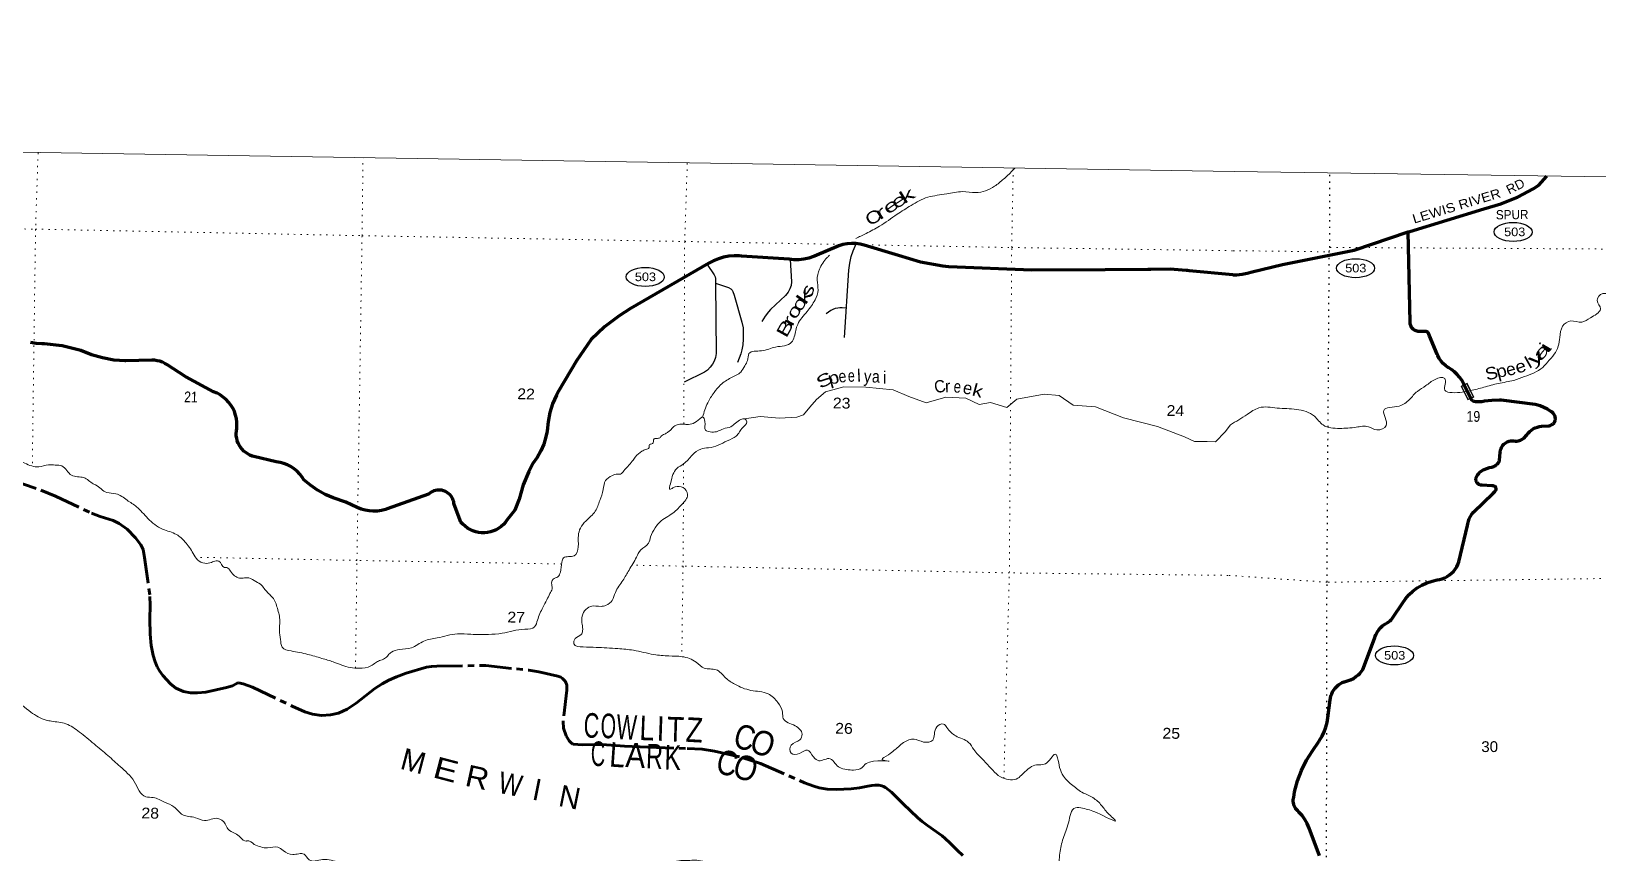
# Model space of a CAD drawing. Header units: feet. Extents: x -481249 to -254670, y -730376 to -544252.
# Drawn here: x -369713 to -344259, y -557602 to -544260 of the extents above; entities that cross this region are included whole.
import ezdxf
from ezdxf.enums import TextEntityAlignment as Align

# ---------------------------------------------------------------- set-up
doc = ezdxf.new("R2010")
doc.units = ezdxf.units.FT
doc.header["$LTSCALE"] = 70
doc.linetypes.add('DOTTED', pattern=[1.5, 0.3, -1.2])
doc.linetypes.add('LONG_DASH_SHORT_DASH', pattern=[9.9, 6, -1.2, 1.5, -1.2])
for name, color, linetype, lineweight in [('11', 7, 'LONG_DASH_SHORT_DASH', 60), ('17', 7, 'Continuous', 25), ('23', 7, 'Continuous', 70), ('29', 7, 'Continuous', 25), ('39', 7, 'Continuous', 13), ('4', 7, 'Continuous', 13), ('41', 7, 'Continuous', 13), ('59', 7, 'Continuous', 13), ('6', 7, 'DOTTED', 25), ('7', 7, 'DOTTED', 13)]:
    doc.layers.add(name, color=color, linetype=linetype, lineweight=lineweight)
doc.layers.add('12', color=7, linetype='Continuous')

msp = doc.modelspace()

# ---------------------------------------------------------------- linework, layer by layer
at = {"layer": '11'}
for points in [[(-370029.53, -551549.27), (-369557.12, -551714.91), (-369317.87, -551810.48), (-368737.82, -552086.09), (-368596.97, -552143.19), (-368383.01, -552208.96), (-368285.05, -552254.46), (-368158.22, -552347.36), (-368022.76, -552487.29), (-367933.11, -552602.6), (-367898.17, -552675.47), (-367872.15, -552809.4), (-367785.03, -553439.67), (-367779.35, -553580.62), (-367788.89, -553811.21), (-367779.16, -554051.89), (-367763.18, -554239.02), (-367733.43, -554400.29), (-367701.92, -554504.19), (-367669.11, -554584.52), (-367631.66, -554649.82), (-367575.62, -554724.07), (-367452.49, -554857.21), (-367362.42, -554930.1), (-367242.38, -554984.58), (-367128.43, -555008.03), (-367010.02, -555008.56), (-366877.43, -554994.32), (-366541.42, -554919.44), (-366443.53, -554892.82), (-366396.75, -554864.86), (-366366.4, -554848.41), (-366345.82, -554846.13), (-366271.69, -554860.04), (-366121.38, -554912.57), (-365472.61, -555223.76), (-365269.49, -555312.37), (-365142.46, -555354.7), (-364996.58, -555372.08), (-364851, -555364.53), (-364722.23, -555335.24), (-364579.37, -555270.89), (-364431.92, -555175.63), (-364130.54, -554938.19), (-364014.36, -554862.18), (-363901.42, -554800.04), (-363779.07, -554744.31), (-363619.43, -554685.14), (-363290.41, -554591.55), (-363212.31, -554577.59), (-363124.67, -554571.51), (-362329.33, -554560.75), (-361629.55, -554640.12), (-361466.2, -554664.18), (-361157.31, -554734.03)], [(-361157.31, -554734.03), (-361109.22, -554752.16), (-361079.15, -554770.9), (-361037.82, -554815.47), (-361019.88, -554850.51), (-361011.64, -554881.53), (-361011.47, -554961.2), (-361070.94, -555469.69), (-361066.81, -555579.91), (-361022.82, -555706.52), (-360974.43, -555786.71), (-360947.08, -555815.46), (-360911.51, -555837.57), (-360911.51, -555837.57), (-360749.61, -555852.41), (-360434.02, -555846.67), (-360071.62, -555870.81), (-359692.27, -555888.92), (-359053.63, -555909.85), (-358809.92, -555920.49), (-358611.67, -555951.25), (-358166.78, -556053.9), (-357863.09, -556156.32), (-357147.63, -556466.18), (-356995.72, -556523.96), (-356909.92, -556547.67), (-356782.27, -556570.4), (-356626.56, -556578.63), (-356388.89, -556567.82), (-356253.55, -556551.26), (-356117.1, -556522.9), (-356056, -556512.74), (-356004.56, -556508.31), (-355970.51, -556506.63), (-355937.82, -556507.87), (-355892.63, -556516.29), (-355865.39, -556526.44), (-355832.18, -556545.3), (-355781.11, -556582.23), (-355736.66, -556620.03), (-355544.41, -556807.02), (-355305.77, -557034.38), (-355236.23, -557097.14), (-355151.26, -557162.42), (-354913.61, -557327.61), (-354860.51, -557371.76), (-354785.62, -557442.12), (-354668.85, -557561.09), (-354574.62, -557650.27)]]:
    msp.add_lwpolyline(points, dxfattribs=at)
at = {"layer": '17'}
for centre in [(-345632.92, -547519.37), (-348192.55, -548107.8), (-359736.28, -548249.94), (-347559.95, -554398.2)]:
    msp.add_ellipse(centre, major_axis=(-309.24, 1), ratio=0.500121, dxfattribs=at)
at = {"layer": '23'}
msp.add_line((-346319.98, -550225.65), (-346320.09, -550225.41), dxfattribs=at)
for points in [[(-347337.19, -547517.87), (-347312.19, -547510.29), (-346108.28, -547145.5), (-345830.84, -547064.58), (-345563.39, -546955.1), (-345308.84, -546818.26), (-345213.76, -546757.86), (-345085.29, -546611.14)], [(-350190.04, -548213.32), (-350121.17, -548214.54), (-350037.08, -548206.94), (-349954.24, -548190.6), (-349873.57, -548165.69), (-349381.7, -548047.6), (-348213.36, -547813.35), (-347337.19, -547517.87)], [(-344986.06, -550638.62), (-344976.69, -550629.31), (-344968.35, -550619.07), (-344961.12, -550608.02), (-344955.09, -550596.27), (-344950.32, -550583.95), (-344946.86, -550571.21), (-344944.75, -550558.17), (-344944.46, -550555.2), (-344944.83, -550550.46), (-344947.16, -550534.68), (-344951.13, -550519.23), (-344956.69, -550504.28), (-344963.78, -550489.99), (-344972.32, -550476.52), (-344982.23, -550464.02), (-344993.39, -550452.63), (-345005.68, -550442.46), (-345018.96, -550433.63), (-345073.28, -550398.14), (-345131.02, -550368.52), (-345191.53, -550345.09), (-345254.16, -550328.12), (-345272.47, -550324.47), (-345827.25, -550253.64), (-345856.11, -550252.4), (-345977.93, -550255.06), (-346098.81, -550270.44), (-346140.24, -550277.25), (-346191.57, -550280.73), (-346217.99, -550279.76), (-346242.95, -550278.84), (-346267.99, -550271.49), (-346269.63, -550270.86), (-346279.84, -550265.67), (-346289.46, -550259.44), (-346298.38, -550252.24), (-346306.49, -550244.15), (-346313.72, -550235.25), (-346319.97, -550225.64), (-346438.75, -549981.3), (-346467.69, -549928.55), (-346501.98, -549879.12), (-346541.25, -549833.54), (-346585.07, -549792.31), (-346632.96, -549755.89), (-346684.39, -549724.68), (-346686.16, -549723.74), (-346728.29, -549692.27), (-346766.89, -549656.57), (-346801.55, -549617.04), (-346831.89, -549574.09), (-346857.57, -549528.21), (-346867.63, -549506.53), (-346991.13, -549204.11), (-347001.38, -549179), (-347015.17, -549154.11), (-347016.2, -549152.95), (-347020.69, -549148.85), (-347025.59, -549145.24), (-347030.84, -549142.16), (-347036.38, -549139.65), (-347041.47, -549137.96), (-347066.07, -549136.36), (-347091.47, -549135.98), (-347161.55, -549134.95), (-347177.33, -549133.66), (-347192.88, -549130.73), (-347208.04, -549126.18), (-347222.65, -549120.08), (-347236.53, -549112.49), (-347249.55, -549103.48), (-347261.55, -549093.17), (-347272.41, -549081.65), (-347282.01, -549069.07), (-347290.24, -549055.55), (-347297.01, -549041.24), (-347302.25, -549026.3), (-347305.89, -549010.9), (-347307.91, -548995.2), (-347308.34, -548983.6), (-347337.19, -547517.87)], [(-350190.04, -548213.32), (-350898.58, -548148.22), (-350924.51, -548145.85), (-350948.58, -548143.9), (-351206.92, -548123.07), (-351518.23, -548128.09), (-351545.31, -548128.52), (-351568.23, -548128.78), (-352259.81, -548136.57), (-353453.9, -548140.37), (-354803.3, -548084.79), (-354898.23, -548073.96), (-355263.75, -548007.67), (-355620.33, -547903.55), (-356176.77, -547735.63), (-356244.52, -547718.79), (-356314.34, -547709), (-356384.8, -547706.57), (-356455.13, -547711.51), (-356524.56, -547723.77), (-356592.32, -547743.23), (-356986.72, -547910.45), (-357004.26, -547917.66), (-357080.51, -547943.38), (-357159.03, -547960.99), (-357238.96, -547970.3), (-357319.43, -547971.2), (-357399.55, -547963.69), (-358173.08, -547911.81), (-358207.64, -547908.39), (-358293.61, -547906.25), (-358379.33, -547913.1), (-358463.87, -547928.87), (-358546.3, -547953.4), (-358625.71, -547986.4), (-358701.23, -548027.53), (-359974.6, -548764.47), (-360162.27, -548881.87), (-360398.69, -549061.75), (-360615.01, -549265.36), (-360852.94, -549613.84), (-361148.01, -550105.7), (-361181.25, -550169.11), (-361241.26, -550308.79), (-361286.34, -550453.97), (-361315.99, -550603.07), (-361329.9, -550754.45), (-361349.87, -550848.61), (-361385.99, -550964.19), (-361434, -551075.37), (-361493.37, -551180.91), (-361563.44, -551279.68), (-361629.17, -551409.26), (-361718.33, -551629.25), (-361784.01, -551857.37), (-361853.91, -552036.63), (-361983.75, -552202.62), (-362008.82, -552236.15), (-362041.58, -552272.08), (-362077.92, -552304.38), (-362117.44, -552332.71), (-362159.71, -552356.76), (-362204.25, -552376.26), (-362250.59, -552390.99), (-362298.22, -552400.8), (-362346.61, -552405.57), (-362395.23, -552405.26), (-362443.56, -552399.87), (-362491.06, -552389.46), (-362537.21, -552374.14), (-362581.5, -552354.08), (-362623.46, -552329.5), (-362662.61, -552300.67), (-362698.54, -552267.91), (-362730.85, -552231.57), (-362843.39, -551946.22), (-362844.72, -551930.64), (-362849.09, -551905.05), (-362856.11, -551880.04), (-362865.7, -551855.91), (-362877.77, -551832.92), (-362892.17, -551811.31), (-362908.75, -551791.32), (-362927.34, -551773.18), (-362947.71, -551757.08), (-362969.66, -551743.2), (-362992.93, -551731.69), (-363017.29, -551722.67), (-363042.45, -551716.25), (-363068.15, -551712.49)], [(-363068.15, -551712.49), (-363094.09, -551711.44), (-363120.01, -551713.11), (-363145.61, -551717.48), (-363170.61, -551724.5), (-363194.74, -551734.1), (-363217.74, -551746.16), (-363239.35, -551760.56), (-363259.33, -551777.15), (-363930.52, -552018.44), (-363957.3, -552027.23), (-364022.44, -552043.37), (-364088.91, -552052.62), (-364155.98, -552054.86), (-364222.92, -552050.08), (-364288.99, -552038.34), (-364353.47, -552019.75), (-364415.66, -551994.52), (-364601.3, -551908.26), (-364809.74, -551835.93), (-364937.16, -551782.85), (-365061.39, -551715.29), (-365177.88, -551635.11), (-365285.35, -551543.19), (-365312.16, -551501.68), (-365351.14, -551452.16), (-365395.08, -551407), (-365443.51, -551366.67), (-365495.88, -551331.63), (-365551.62, -551302.25), (-365610.14, -551278.86), (-365670.77, -551261.72), (-365732.87, -551251.01), (-366098.38, -551167.29), (-366123.55, -551159.68), (-366160.81, -551144.8), (-366196.31, -551126.1), (-366229.66, -551103.79), (-366260.49, -551078.12), (-366288.48, -551049.37), (-366313.3, -551017.85), (-366334.7, -550983.9), (-366352.43, -550947.91), (-366366.3, -550910.26), (-366376.15, -550871.37), (-366381.89, -550831.66), (-366383.45, -550791.56), (-366380.8, -550751.53), (-366373.99, -550711.99), (-366371.29, -550670.92), (-366372.64, -550610.93), (-366380.26, -550551.4), (-366394.05, -550493), (-366413.88, -550436.36), (-366439.52, -550382.1), (-366470.69, -550330.82), (-366507.05, -550283.08), (-366548.2, -550239.4), (-366593.69, -550200.26), (-366643.02, -550166.09), (-366695.65, -550137.26), (-366751.01, -550114.1), (-367201.61, -549874.06), (-367511.38, -549673.57), (-367543.83, -549654.04), (-367583.59, -549635.1), (-367625.12, -549620.43), (-367667.95, -549610.17), (-367711.62, -549604.45), (-367755.65, -549603.33), (-368175.55, -549613.33), (-368185.55, -549613.15), (-368372.47, -549599.59), (-368556.95, -549566.57), (-368736.97, -549514.44), (-368910.55, -549443.79), (-368931.55, -549437.6), (-369213.25, -549371.61), (-369500.31, -549335.42), (-369536.76, -549335.56), (-369631.89, -549329.04), (-369725.81, -549312.62)], [(-345914.36, -551669.12), (-345917.23, -551664.51), (-345920.57, -551660.22), (-345924.34, -551656.31), (-345927.69, -551653.49), (-345952.66, -551642.81), (-345977.69, -551641.5), (-346136.63, -551633.14), (-346146.93, -551632.86), (-346157.14, -551631.51), (-346167.16, -551629.09), (-346176.87, -551625.65), (-346186.16, -551621.21), (-346194.94, -551615.82), (-346203.11, -551609.54), (-346210.58, -551602.44), (-346217.27, -551594.6), (-346223.1, -551586.11), (-346228, -551577.05), (-346231.94, -551567.53), (-346234.86, -551557.65), (-346236.73, -551547.51), (-346237.53, -551537.24), (-346237.25, -551526.94), (-346235.9, -551516.73), (-346234.19, -551509.62), (-346223.85, -551484.64), (-346206.94, -551459.62), (-346191.18, -551440.52), (-346171.58, -551421.27), (-346150.07, -551404.18), (-346126.89, -551389.42), (-346102.3, -551377.18), (-346101.08, -551376.65), (-346013.9, -551346.98), (-345980.97, -551338.35), (-345963.6, -551333.99), (-345946.78, -551327.84), (-345930.69, -551319.97), (-345915.52, -551310.45), (-345901.42, -551299.41), (-345888.56, -551286.95), (-345877.06, -551273.21), (-345867.07, -551258.35), (-345858.68, -551242.53), (-345854.43, -551232.56), (-345841.94, -551098.27), (-345839.77, -551077.61), (-345835.44, -551057.3), (-345829.02, -551037.55), (-345820.57, -551018.58), (-345810.18, -551000.6), (-345797.97, -550983.8), (-345784.07, -550968.37), (-345768.64, -550954.47), (-345751.83, -550942.27), (-345733.84, -550931.89), (-345714.87, -550923.45), (-345695.12, -550917.03), (-345674.8, -550912.72), (-345658.38, -550910.99), (-345633.24, -550910.58), (-345608.38, -550914.76), (-345592.19, -550916.07), (-345571.38, -550915.56), (-345550.75, -550912.89), (-345530.5, -550908.07), (-345510.87, -550901.17), (-345492.07, -550892.25), (-345474.31, -550881.41), (-345457.77, -550868.78), (-345442.65, -550854.49), (-345429.1, -550838.69), (-345417.28, -550821.57), (-345412.38, -550813.16), (-345389.47, -550785.35), (-345363.78, -550760.09), (-345335.59, -550737.65), (-345305.21, -550718.28), (-345272.97, -550702.19), (-345239.23, -550689.56), (-345204.35, -550680.53), (-345173.58, -550675.7), (-345057.41, -550670.12), (-345044.36, -550668.09), (-345031.59, -550664.72), (-345019.24, -550660.02), (-345007.46, -550654.06), (-344996.35, -550646.9), (-344986.06, -550638.62)], [(-349198.11, -556699.7), (-349182.9, -556613.96), (-349137.1, -556436.72), (-349073.03, -556265.23), (-348991.38, -556101.38), (-348893.05, -555946.96), (-348792.39, -555796.97), (-348777.6, -555776.6), (-348736.03, -555710.18), (-348701.64, -555639.77), (-348674.8, -555566.16), (-348655.79, -555490.14), (-348644.84, -555412.56), (-348605.74, -555117.98), (-348601.86, -555090.91), (-348593.42, -555055.5), (-348581.32, -555021.17), (-348565.7, -554988.29), (-348546.73, -554957.22), (-348524.61, -554928.3), (-348499.6, -554901.86), (-348471.95, -554878.18), (-348441.98, -554857.51), (-348410.02, -554840.09), (-348376.41, -554826.11), (-348370.53, -554824.9), (-348321.51, -554811.77), (-348274.12, -554793.59), (-348228.9, -554770.56), (-348186.33, -554742.93), (-348146.89, -554711), (-348125.87, -554692.28), (-348106.93, -554671.47), (-348090.26, -554648.79), (-348076.06, -554624.49), (-348064.51, -554598.94), (-347881.32, -554109.42), (-347879.23, -554103.29), (-347862.18, -554061.67), (-347840.87, -554022.06), (-347815.54, -553984.89), (-347786.46, -553950.58), (-347753.96, -553919.49), (-347718.38, -553891.97), (-347680.12, -553868.32), (-347668.92, -553862.38), (-347649.01, -553849.67), (-347630.54, -553834.95), (-347613.71, -553818.39), (-347598.71, -553800.15), (-347585.69, -553780.45), (-347430.67, -553548.45), (-347383.34, -553481.37), (-347325.36, -553414.66), (-347260.72, -553354.37), (-347190.14, -553301.17), (-347114.39, -553255.64), (-347034.29, -553218.28), (-346950.72, -553189.5), (-346864.6, -553169.61), (-346826.64, -553163.28), (-346783.95, -553151.77), (-346742.69, -553135.87), (-346703.32, -553115.74), (-346666.28, -553091.61), (-346631.95, -553063.74), (-346600.73, -553032.43), (-346572.96, -552998.03), (-346548.93, -552960.92), (-346528.91, -552921.5), (-346513.12, -552880.2), (-346374.84, -552287.24), (-346370.51, -552261.56), (-346359.81, -552219.91), (-346344.82, -552179.6), (-346325.7, -552141.08), (-346302.66, -552104.77), (-346275.95, -552071.07), (-345955.08, -551760.96), (-345930.11, -551736.83), (-345910.98, -551711.8), (-345910.74, -551711.2), (-345909.23, -551705.98), (-345908.28, -551700.63), (-345907.89, -551695.21), (-345908.07, -551689.77), (-345908.82, -551684.39), (-345910.13, -551679.12), (-345911.98, -551674.01), (-345914.36, -551669.12)], [(-348780.95, -557653.6), (-348947.34, -557202), (-348978.66, -557130.95), (-349017.23, -557063.56), (-349062.63, -557000.57), (-349114.37, -556942.67), (-349133.06, -556924.49), (-349138.57, -556919.19), (-349154.56, -556901.55), (-349168.61, -556882.33), (-349180.57, -556861.75), (-349190.32, -556840.04), (-349197.75, -556817.42), (-349202.77, -556794.15), (-349205.33, -556770.48), (-349205.4, -556746.68), (-349202.99, -556723), (-349198.11, -556699.7)]]:
    msp.add_lwpolyline(points, dxfattribs=at)
at = {"layer": '29'}
for p, q in [((-356498.5, -549232.72), (-356425.88, -548140.1)), ((-358596.86, -548352.17), (-358582.8, -549491.42))]:
    msp.add_line(p, q, dxfattribs=at)
for points in [[(-356425.88, -548140.1), (-356412.03, -548027.35), (-356388.45, -547920.11), (-356358.44, -547827.88), (-356306.99, -547714.2)], [(-357380.04, -547967.5), (-357357.44, -548327.63), (-357363.88, -548387.69), (-357385.31, -548443.45), (-357413.18, -548497.08), (-357458.2, -548552.84), (-357700.45, -548780.2), (-357732.61, -548816.67), (-357788.35, -548885.3), (-357839.8, -548975.39)], [(-358729.19, -548045.71), (-358616.93, -548218.25), (-358600.85, -548248.27), (-358596.56, -548276.15), (-358596.86, -548352.17)], [(-358596.86, -548352.17), (-358382.18, -548422.01), (-358345.74, -548441.31), (-358324.3, -548464.91), (-358311.44, -548486.35), (-358292.14, -548544.27), (-358165.66, -548983.97), (-358146.36, -549076.2), (-358144.22, -549149.13), (-358144.22, -549260.66), (-358152.79, -549350.75), (-358165.66, -549432.26), (-358184.95, -549496.6), (-358236.4, -549638.17)], [(-356466.93, -548754.56), (-356535.83, -548751.26), (-356575.49, -548752.34), (-356606.57, -548756.63), (-356648.38, -548765.2), (-356688.04, -548778.07), (-356718.05, -548794.16), (-356795.23, -548846.71)], [(-358582.8, -549491.42), (-358595.49, -549556.66), (-358616.93, -549618.86), (-358642.66, -549666.04), (-358679.1, -549717.52), (-358724.12, -549762.57), (-358773.43, -549794.74), (-359105.72, -549959.9)]]:
    msp.add_lwpolyline(points, dxfattribs=at)
at = {"layer": '39'}
msp.add_lwpolyline([(-358121.07, -550556.78), (-357869.38, -550515.73), (-357554.9, -550544.22), (-357275.67, -550529.82), (-357164.48, -550489.93), (-357059.54, -550363.58), (-356950.71, -550243.34), (-356807.62, -550115.76), (-356508.97, -550035.52), (-356151.92, -550042.79), (-355705.22, -550081.99), (-355450.57, -550189.56), (-355171.8, -550295.61), (-354852.85, -550203.74), (-354524.05, -550218.46), (-354311.43, -550321.16), (-354126.19, -550290.8), (-353860.97, -550372.49), (-353695.56, -550233.32), (-353254.5, -550155.97), (-353010.11, -550177.01), (-352784.57, -550334.17), (-352419.9, -550361.67), (-351966.02, -550539.54), (-351412.98, -550677.27), (-350972.93, -550844.83), (-350809.97, -550922.42), (-350605.29, -550922.57), (-350468.93, -550927.36), (-350313.14, -550767.92), (-350226.92, -550650.53)], dxfattribs=at)
for points in [[(-356314.73, -547626.6), (-356148.74, -547543.48), (-355929.58, -547425.48), (-355642.67, -547232.58), (-355416.96, -547088.61), (-355145.33, -546955.62), (-354837.19, -546901.67), (-354583.58, -546864.67), (-354365.14, -546879.16), (-354060.02, -546776.96), (-353913.12, -546659.5), (-353771.95, -546527.87), (-353728.3, -546483.19)], [(-346327.59, -550098.66), (-346108.55, -550042.67), (-345872.02, -549979.39), (-345623.52, -549930.19), (-345449.08, -549868.69), (-345152.17, -549719.42), (-345073.77, -549635.5), (-344963.17, -549505.59), (-344872.08, -549231.25), (-344829.38, -549050.96), (-344694.91, -548965.24), (-344518.75, -548983.94), (-344376.32, -548914.3), (-344271.95, -548850.53), (-344211.59, -548770.55), (-344269.18, -548634), (-344174.66, -548520.07), (-344006.6, -548564.8), (-343824.53, -548611.59), (-343676.3, -548600.12), (-343593.85, -548502.18), (-343420.98, -548320.37), (-343298.38, -548194.51), (-343181.69, -548042.57), (-343065.01, -547894.64), (-342928.82, -547891.13), (-342850.53, -547835.28), (-342773.87, -547679.18), (-342733.32, -547536.98), (-342774.9, -547404.5), (-342710.4, -547286.44), (-342666.13, -547226.46), (-342497.37, -547072.7), (-342590.59, -546819.73), (-342612.38, -546751.48), (-342608.94, -546649.51)], [(-358804.75, -550526.8), (-358721.74, -550295.62), (-358617.98, -550129.1), (-358511.07, -550004.8), (-358344.16, -549889.75), (-358183.67, -549794.65), (-358117.34, -549691.61), (-358075.49, -549608.15), (-358051.11, -549496.22), (-357847.49, -549450.18), (-357617.45, -549388.61), (-357357, -549311.61), (-357315.03, -549222.12), (-357258.71, -549020.51), (-357105.9, -548810.82), (-356977.62, -548622.72), (-356928.19, -548463.12), (-356942.94, -548302.22), (-356905.21, -548126.32), (-356780.9, -547936.13), (-356741.31, -547896.85)], [(-350226.92, -550650.53), (-349955.07, -550483.51), (-349762.44, -550375.96), (-349466.07, -550379.06), (-349153.75, -550402.28), (-348861.76, -550511.63), (-348722.08, -550654.5), (-348451.93, -550709.64), (-348183.52, -550690.59), (-347985.23, -550683.3), (-347845.23, -550733.95), (-347694.79, -550664.33), (-347733.97, -550417.58), (-347485.4, -550348.33), (-347316.81, -550240.68), (-347188.17, -550108.83), (-347049.66, -550015.12), (-346901.11, -549913.42), (-346744.85, -549897.96), (-346737.17, -549990.21), (-346743.53, -550088.43), (-346621.51, -550128.98), (-346321.45, -550097.12)], [(-359487.79, -550856.19), (-359481.48, -550842.26), (-359422.49, -550803.31), (-359373.77, -550776.2), (-359330.94, -550742.94), (-359273.46, -550679.87), (-359194.53, -550647.35), (-359118.14, -550640.87), (-359060.05, -550646.07), (-358957.34, -550628.09), (-358849.5, -550556), (-358804.75, -550526.8), (-358766.12, -550599.86), (-358756.88, -550736.56), (-358653.24, -550770.79), (-358558.63, -550756.66), (-358465.49, -550716.39), (-358346.4, -550682.68), (-358270.99, -550626), (-358181.45, -550565.59), (-358121.07, -550556.78), (-358085.91, -550603.67), (-358149.99, -550694.71), (-358257.22, -550835.06), (-358403.25, -550910.38), (-358551.25, -550983.66), (-358706.61, -551024.66), (-358835.49, -551046.13), (-358969.9, -551141.76), (-359113.36, -551287.4), (-359225.29, -551363.41), (-359285.4, -551456.54), (-359326.65, -551608.27), (-359336.61, -551702.43), (-359285.88, -551675.35), (-359249.45, -551660.03), (-359121.23, -551670.67), (-359049.37, -551786.57), (-359140.96, -551947.31), (-359312.76, -552104.42), (-359522.54, -552254.73), (-359576.22, -552327.91), (-359649.4, -552470.96), (-359681.63, -552574.7), (-359810.31, -552684.5), (-359878.98, -552803.56), (-359999.65, -553011.89), (-360099.44, -553180.5), (-360221.83, -553374.74), (-360272.65, -553504.2), (-360372.63, -553584.47), (-360455.24, -553600.86), (-360623.82, -553601.44), (-360721.67, -553675.74), (-360768.15, -553789.22), (-360754.38, -553998.28), (-360775.68, -554058.08), (-360875.37, -554124.3), (-360895.24, -554212.23), (-360747.71, -554259.4), (-360535.16, -554267.74), (-360180.36, -554287.01), (-359928.07, -554314.23), (-359596.37, -554383.21), (-359354.03, -554406.21), (-359137.55, -554418.65), (-358908.61, -554507.63), (-358778.15, -554604.64), (-358586.04, -554630.63), (-358430.21, -554762.28), (-358279.87, -554867.73), (-358018.99, -554965.38), (-357739.23, -555023.28), (-357579.6, -555165.04), (-357508.47, -555317.06), (-357492.6, -555423.78), (-357300.38, -555542.12), (-357188.76, -555676.89), (-357224.8, -555770.51), (-357362.98, -555854.02), (-357365.74, -555988.47), (-357231.34, -555991.21), (-357101.77, -555935.63), (-357001.74, -556048.08), (-356914.67, -556108.07), (-356733.4, -556075.62), (-356650.68, -556151.58), (-356575.81, -556219.36), (-356466.1, -556251.7), (-356349.89, -556260.09), (-356216.75, -556226.67), (-356145.02, -556153.85), (-355789.03, -556114.92), (-355884.86, -556090.89), (-355784.88, -556010.61), (-355695.22, -555944.18), (-355542.01, -555812.8)], [(-370023.96, -551185.74), (-369821.13, -551276.2), (-369591.56, -551335.07), (-369434.36, -551302.14), (-369324.08, -551306.39), (-369216.01, -551320.64), (-369058.58, -551472.4), (-368860.7, -551510.55), (-368706.22, -551610.06), (-368668.48, -551628.9), (-368486.36, -551751.05), (-368338.3, -551772.13), (-368157.82, -551876.18), (-368001.5, -551983.75), (-367820.75, -552172.13), (-367579.49, -552345.67), (-367352.55, -552434.61), (-367216.49, -552551.8), (-367081.96, -552743.25), (-367011.77, -552843.05), (-366892.57, -552901.69), (-366785.92, -552887.8), (-366709.12, -552861.25), (-366665.07, -552866.17), (-366574.86, -552968.38), (-366536.79, -552971.16), (-366475.8, -553030.62), (-366329.59, -553142), (-366271.38, -553141.18), (-366179.03, -553139.05), (-366063.84, -553197.6), (-365970.72, -553255.71), (-365918, -553327.05), (-365794.22, -553456.04), (-365713.56, -553632.34), (-365675.68, -553839.88), (-365680.86, -553994.36), (-365663.73, -554137.24), (-365636.28, -554266.28), (-365493.01, -554325.41), (-365221.24, -554381.13), (-364991.8, -554446.03), (-364806.36, -554504), (-364529.27, -554593.96), (-364383, -554604.97), (-364195.63, -554568.63), (-364118.33, -554518.01), (-364055.41, -554483.16), (-363972.47, -554450.72), (-363913.1, -554393.71), (-363859.91, -554344.6), (-363730.63, -554303.07), (-363535.4, -554274.92), (-363332.46, -554164.62), (-363118.72, -554114.77), (-362788.22, -554047.22), (-362571.67, -554055.64), (-362282.73, -554057.51), (-362063.6, -554037.88), (-361884.2, -553999.37), (-361691.02, -553973.19), (-361533.65, -553932.23), (-361487.29, -553824.77), (-361398.76, -553617.79), (-361334.02, -553494.64), (-361285.78, -553393.24), (-361250.11, -553317.68), (-361256.69, -553247.28), (-361234.86, -553161.4), (-361155.77, -553120.85), (-361116.13, -553047.38), (-361092.69, -552883.24), (-361063.21, -552815.58), (-360891.92, -552780.93), (-360824.68, -552633.74), (-360822.85, -552447.08), (-360790.37, -552331.3), (-360701.69, -552214.66), (-360547.86, -552053.18), (-360476.16, -551884), (-360418.25, -551702.49), (-360381.14, -551556.7), (-360277.19, -551478.51), (-360188.35, -551452.21), (-360140.17, -551451.19), (-360082.89, -551398.15), (-360019.26, -551329.18), (-359947.28, -551244.32), (-359897.7, -551175.07), (-359791.41, -551080.87), (-359728.65, -551054.04), (-359673.83, -551023.04), (-359666.78, -550972.99), (-359616.31, -550957.96), (-359592.67, -550882.16), (-359536.3, -550873.27), (-359487.79, -550856.19)], [(-382132.91, -554372.6), (-382009.46, -554370.62), (-381839.66, -554408.2), (-381551.75, -554361.87), (-381286.68, -554353.21), (-381200.42, -554354.97), (-380990.3, -554383.34), (-380797.03, -554353.14), (-380681.7, -554307.31), (-380604.74, -554272.74), (-380418.75, -554206.26), (-380236.01, -554199.95), (-380162.81, -554153.25), (-380319.14, -554144.05), (-380515.89, -554148.07), (-380685.5, -554198.83), (-380818.3, -554216.2), (-380938.53, -554207.73), (-381049.99, -554163.3), (-381123.14, -554109.61), (-381198.33, -554057.9), (-381177.81, -553937.86), (-381091.94, -553762.95), (-380966.94, -553637.01), (-380751.92, -553524.95), (-380592.14, -553463.96), (-380383.63, -553375.86), (-380093.01, -553295.45), (-379827.05, -553341.02), (-379593.47, -553399.98), (-379304.7, -553409.87), (-378976.35, -553446.67), (-378755.74, -553453.16), (-378485.36, -553478.74), (-378290.91, -553488.73), (-378033.59, -553564.23), (-377851.79, -553604.06), (-377598.18, -553567.07), (-377388.18, -553601.46), (-377205.64, -553605.17), (-377045.44, -553524.12), (-376874.53, -553507.52), (-376564.3, -553449.59), (-376213.76, -553480.82), (-375969.74, -553519.92), (-375768.22, -553576.21), (-375718.4, -553593.29), (-375583.98, -553692.39), (-375487.25, -553770.64), (-375298.26, -553850.77), (-375114.7, -553902.69), (-374883.91, -553999.74), (-374678.71, -554072.17), (-374442.84, -554117.12), (-374280.23, -554114.41), (-374009.44, -554119.92), (-373793.5, -554158.45), (-373516.97, -554178.13), (-373192.22, -554194.78), (-372884.18, -554243.21), (-372636.87, -554220.13), (-372348.43, -554246.08), (-371995.29, -554345.62), (-371896.97, -554443.98), (-371705.02, -554478), (-371556.62, -554483.03), (-371273.35, -554565.08), (-370963.4, -554715.93), (-370927.79, -554740.75), (-370816.54, -554893.58), (-370560.17, -555015.23), (-370386.77, -555072.97), (-369996.57, -555127.08), (-369721.58, -555319.38), (-369469.38, -555448.98), (-369387.47, -555466.71), (-369151.56, -555509.65), (-368929.54, -555642.66), (-368692.7, -555836.18), (-368467.82, -556025.45), (-368270.78, -556202.11), (-368041.03, -556447.69), (-367851.45, -556694.46), (-367731.3, -556706.95), (-367548.24, -556782.95), (-367395.23, -556856.32), (-367251.43, -556987.73), (-367045.69, -557034.08), (-366898.16, -557081.25), (-366684.71, -557045.44), (-366564.08, -557132.21), (-366519.68, -557217.43), (-366400.77, -557290.12), (-366313.78, -557354.12), (-366218.7, -557414.28), (-366210.63, -557412.43), (-366089.34, -557467.1)], [(-355542.01, -555812.8), (-355368.27, -555756.11), (-355212.75, -555805.45), (-355065.58, -555772.31), (-355037.57, -555678.52), (-354998.95, -555556.85), (-354889.68, -555512.9), (-354832.66, -555570.27), (-354690.96, -555705.65), (-354482.4, -555810.28), (-354396.53, -555928.46), (-354251.31, -556088.01), (-354090.33, -556261.92), (-353964.17, -556372.9), (-353830.56, -556413.76), (-353705.99, -556406.26), (-353622.43, -556343.72), (-353513.97, -556241.53), (-353404.37, -556181.53), (-353208.94, -556143.35), (-353061.62, -556005.82), (-353034.7, -556062.58), (-353001.81, -556219.84), (-352938.46, -556359.65), (-352787.09, -556513.3), (-352616.98, -556633.19), (-352483.82, -556696.13), (-352335.81, -556817.59), (-352216.37, -556962.55), (-352092.43, -557083.52), (-352394.82, -556954.91), (-352630.07, -556879.85), (-352744.28, -556871.51), (-352857.67, -557116.12), (-352945.23, -557373.31), (-352998.28, -557611.13), (-353015.88, -557881.79), (-353006.98, -558034.54), (-352944.33, -558208.46), (-352902.1, -558301.67), (-352792.32, -558428.37), (-352638.33, -558551.96), (-352484.8, -558697.62), (-352332.41, -558801.1), (-352180.2, -558816.24), (-352030.06, -558931.72), (-351845.67, -559138.23), (-351638.14, -559293.02), (-351519.36, -559371.73), (-351327.83, -559524.18), (-351236.09, -559746.88), (-351218.13, -559849.63), (-351205.67, -560024.54), (-351082.51, -560183.63), (-351092.47, -560277.78), (-351150.7, -560376.97), (-351142.07, -560445.4), (-351056.93, -560501.34), (-350920.74, -560514.15), (-350829.37, -560560.18), (-350744.15, -560612.1), (-350684.96, -560661.48), (-350556.68, -560766.48), (-350466.25, -560760.29), (-350418.02, -560757.26), (-350380.55, -560760.3)], [(-366089.34, -557467.1), (-365875.82, -557525.65), (-365709.04, -557514.99), (-365619.85, -557569), (-365464.67, -557634.39), (-365279.92, -557628.12), (-365199.49, -557718.09), (-364978.68, -557714.55), (-364706.61, -557756.22), (-364582.66, -557778.82), (-364349.91, -557877.92), (-364148.42, -557936.22), (-364064.5, -557953.99), (-363793.35, -558039.81), (-363550.72, -558048.76), (-363458.73, -558064.69), (-363182.5, -558098.42), (-362882.15, -558130.63), (-362540.83, -558219.89), (-362355.43, -558279.87), (-361958.32, -558388.33), (-361834.82, -558433), (-361686.78, -558357.72), (-361559.65, -558225.81), (-361444.16, -558171.95), (-361349.08, -558037.37), (-361227.33, -557971.59), (-361129.35, -557891.28), (-361006.41, -557865.68), (-360815.89, -557871.56), (-360716.92, -557937.82), (-360623.22, -557967.83), (-360433.88, -557933.54), (-360300.79, -557902.12), (-360169.7, -557870.66), (-359876.47, -557858.57), (-359700.32, -557880.22), (-359534.93, -557839.42), (-359417.8, -557803.66), (-359359.76, -557810.87), (-359223.88, -557741.36), (-359093.2, -557729.97), (-358872.43, -557728.44), (-358728.54, -557757.47), (-358658.58, -557770.94), (-358501.35, -557834.36), (-358318.94, -557844.1), (-358270.69, -557937.43), (-358236.11, -558012.41), (-358146.42, -558042.34), (-358055.05, -558088.37), (-358043.33, -558299.4), (-358033.32, -558397.97), (-357861.26, -558423.55), (-357695.14, -558445), (-357532.79, -558454.33), (-357418.54, -558460.67), (-357154.79, -558516.23), (-357083.44, -558559.84), (-356727.79, -558635.33), (-356664.34, -558672.76), (-356525, -558727.79), (-356294.98, -558764.6), (-356138.36, -558759.76), (-355979.35, -558736.89), (-355799.67, -558684.34), (-355627.69, -558615.57), (-355379.48, -558548.35), (-355377.28, -558343.63), (-355263.87, -558293.74), (-355128.9, -558268.38), (-355037.41, -558308.39), (-354879.98, -558361.78), (-354740.3, -558400.76), (-354555.51, -558392.48), (-354347.11, -558406.76), (-354326.68, -558389.11), (-354158.21, -558589.27), (-354088.8, -558727.2), (-354061.39, -558858.25), (-354016.16, -558903.33), (-353914.81, -558951.57), (-353779.29, -559094.86), (-353735.16, -559095.75), (-353595.2, -559120.69), (-353542.63, -559101.68), (-353429.12, -559144.14), (-353337.96, -559200.2), (-353276.02, -559213.51), (-353080.76, -559281.72), (-352908.06, -559373.57), (-352734, -559399.2), (-352604.03, -559421.92), (-352371.69, -559541.08), (-352096.68, -559829.74), (-351926.6, -559951.64), (-351799.91, -560036.53)]]:
    msp.add_spline(points, degree=3, dxfattribs=at)
at = {"layer": '4'}
msp.add_lwpolyline([(-477481.62, -544260.22), (-445653.6, -544895.12), (-413824.72, -545486.23), (-381995.06, -546033.57), (-350164.67, -546537.13), (-318333.63, -546996.89), (-286501.98, -547412.88), (-254669.8, -547785.08), (-256679.15, -730375.58), (-288762.49, -730000.45), (-320845.3, -729581.19), (-352927.49, -729117.79), (-385009.01, -728610.26), (-417089.81, -728058.61), (-449169.81, -727462.83), (-481249.23, -726835.88)], close=True, dxfattribs=at)
msp.add_lwpolyline([(-477481.62, -544260.22), (-445653.6, -544895.12), (-413824.72, -545486.23), (-381995.06, -546033.57), (-350164.67, -546537.13), (-318333.63, -546996.89), (-286501.98, -547412.88), (-254669.8, -547785.08), (-256679.15, -730375.58), (-288762.49, -730000.45), (-320845.3, -729581.19), (-352927.49, -729117.79), (-385009.01, -728610.26), (-417089.81, -728058.61), (-449169.81, -727462.83)], dxfattribs=at)
at = {"layer": '59'}
for points in [[(-346367.52, -550248.46), (-346476.12, -550023.28), (-346381.54, -549977.67), (-346272.95, -550202.85)], [(-346385.27, -549988.35), (-346465.43, -550027.01), (-346363.78, -550237.77), (-346283.62, -550199.11)]]:
    msp.add_lwpolyline(points, close=True, dxfattribs=at)
at = {"layer": '6'}
msp.add_lwpolyline([(-348674.95, -559848.67), (-348665.49, -558411.91), (-348657.05, -553209.06), (-348619.99, -547841.92), (-348609.72, -547769.78), (-348609.07, -546564.08)], dxfattribs=at)
at = {"layer": '7'}
for p, q in [((-348609.72, -547769.78), (-343399.73, -547800.99)), ((-350184.14, -547823.53), (-348619.99, -547841.92)), ((-359113.18, -551287.23), (-359115.1, -551675.98))]:
    msp.add_line(p, q, dxfattribs=at)
for points in [[(-369603.29, -546234.8), (-369644.68, -547473.51), (-369697.33, -551317.89)], [(-364444.69, -554605.84), (-364421.31, -552855.63), (-364339.01, -547579.51), (-364322.92, -546318.55)], [(-359053.11, -546400.91), (-359095.32, -547674.21), (-359109.98, -550641.21)], [(-353908.36, -556398.53), (-353819.8, -553057.39), (-353781.46, -547772.35), (-353756.97, -546482.48)], [(-371082.52, -547452.57), (-369644.68, -547473.51), (-364339.01, -547579.51), (-359095.32, -547674.21), (-353781.46, -547772.35), (-350184.14, -547823.53)], [(-359116.29, -551917.22), (-359121.38, -552947.46), (-359143.21, -554418.13)], [(-361098.3, -552913.21), (-364421.31, -552855.63), (-367039.73, -552803.32)], [(-350263.95, -553097.9), (-353819.8, -553057.39), (-359121.38, -552947.46), (-359953.96, -552933.04)], [(-338102.49, -553176.3), (-343365.97, -553138.5), (-348657.05, -553209.06), (-350263.95, -553097.9)]]:
    msp.add_lwpolyline(points, dxfattribs=at)

# ---------------------------------------------------------------- texts
at = {"layer": '12'}
for s, rotation, width, p in [('C', 357.937, 0.65, (-360742.74, -555730.81)), ('O', 358.776, 0.6, (-360464.63, -555740.59)), ('W', 356.901, 0.65, (-360213.48, -555754.84)), ('L', 357.794, 0.8, (-359835.35, -555772.25)), ('I', 358.057, 0.85, (-359555.3, -555783.27)), ('T', 358.166, 0.85, (-359388.54, -555793.9)), ('Z', 356.747, 0.85, (-359086.26, -555799.53)), ('C', 345.611, 0.85, (-358327.02, -555882.53)), ('O', 340.643, 0.9, (-358067.4, -555949.58)), ('C', 359.825, 0.6, (-360621.55, -556195.26)), ('L', 356.112, 0.85, (-360328.85, -556202.83)), ('A', 357.247, 0.9, (-360064.93, -556211.49)), ('R', 358.057, 0.7, (-359727.6, -556233.05)), ('K', 358.163, 0.75, (-359429.25, -556252.12)), ('C', 347.101, 0.85, (-358607.77, -556302.57)), ('O', 342.315, 0.9, (-358341.86, -556359.52))]:
    msp.add_text(s, height=400, rotation=rotation, dxfattribs=dict(at, width=width)).set_placement(p)
at = {"layer": '17'}
for s, rotation, width, p in [('RD', 26.257, 1.05, (-345562.35, -546844.69)), ('LEWIS RIVER', 16.857, 1.15, (-346530.43, -547168.49)), ('SPUR', 0.6, 0.95, (-345647.52, -547312.53))]:
    msp.add_text(s, height=150, rotation=rotation, dxfattribs=dict(at, width=width)).set_placement(p, align=Align.CENTER)
at = {"layer": '17', "width": 1.1}
for p in [(-345606.88, -547587.68), (-359733.38, -548318.25), (-348189.65, -548176.11), (-347557.04, -554466.51)]:
    msp.add_text('503', height=140, dxfattribs=at).set_placement(p, align=Align.CENTER)
at = {"layer": '41'}
for s, rotation, width, p in [('e', 34.387, 1.65, (-355793.11, -547244.66)), ('e', 32.753, 1.55, (-355662.94, -547156.38)), ('k', 31.69, 1.75, (-355530.54, -547071.49)), ('C', 29.73, 1.3, (-356092.37, -547430.13)), ('r', 33.543, 1.8, (-355926.61, -547333.61)), ('k', 56.128, 1.8, (-357133.7, -548717.35)), ('s', 68.307, 1.45, (-357045.09, -548598.32)), ('o', 60.233, 1.45, (-357290.53, -548954.14)), ('o', 59.981, 1.45, (-357207.17, -548830.59)), ('B', 61.184, 1.55, (-357445.43, -549253.8)), ('r', 63.753, 1.55, (-357343.69, -549065.9)), ('S', 29.017, 1.5, (-356892.36, -550076.65)), ('e', 6.657, 0.85, (-356584.85, -549968.84)), ('e', 1.833, 0.75, (-356439.88, -549954.41)), ('y', 355.229, 0.9, (-356190.59, -549958.38)), ('a', 357.985, 0.85, (-356054.89, -549964.43)), ('p', 15.038, 1.2, (-356738.36, -550007.22)), ('C', 11.07, 0.95, (-355019.82, -550142.46)), ('e', 355.437, 0.8, (-354730.64, -550124.25)), ('k', 344.936, 1.25, (-354439.21, -550170.95))]:
    msp.add_text(s, height=200, rotation=rotation, dxfattribs=dict(at, width=width)).set_placement(p)
for s, height, rotation, width, p in [('l', 200, 29.542, 1.2, (-345338.37, -549725.68)), ('y', 200, 35.876, 1.8, (-345212.28, -549638.02)), ('a', 200, 48.937, 1.95, (-345095.47, -549527.02)), ('i', 200, 59.668, 1.3, (-345024.87, -549429.25)), ('S', 200, 14.344, 1.15, (-345960.3, -549909.41)), ('p', 200, 14.965, 1.15, (-345800.38, -549873.68)), ('e', 200, 14.883, 1.05, (-345646.23, -549842.81)), ('e', 200, 18.549, 1.15, (-345482.49, -549797.07)), ('E', 350, 345.301, 1.25, (-363018.1, -556423.03)), ('R', 350, 347.665, 1.1, (-362501.05, -556550.86)), ('W', 350, 348.674, 0.85, (-361961.6, -556661.86))]:
    msp.add_text(s, height=height, rotation=rotation, dxfattribs=dict(at, width=width)).set_placement(p, align=Align.CENTER)
for s, rotation, p in [('l', 2.833, (-356288.88, -549953.92)), ('i', 359.985, (-355875.66, -549982.31)), ('r', 1.834, (-354863.11, -550124.74)), ('e', 349.159, (-354586.38, -550138.55))]:
    msp.add_text(s, height=200, rotation=rotation, dxfattribs=at).set_placement(p)
for s, rotation, p in [('M', 345.301, (-363547.43, -556284.17)), ('I', 348.674, (-361527.69, -556748.76)), ('N', 348.674, (-360997.33, -556873.01))]:
    msp.add_text(s, height=350, rotation=rotation, dxfattribs=at).set_placement(p, align=Align.CENTER)
at = {"layer": '7'}
for s, width, p in [('22', 1.1, (-361817.58, -550234.82)), ('21', 0.85, (-367230.81, -550285.22)), ('23', 1.1, (-356688.99, -550383.74)), ('24', 1.1, (-351265.66, -550505.83)), ('27', 1.1, (-361978.32, -553862.22)), ('26', 1.1, (-356651.46, -555667.96)), ('25', 1.1, (-351333.22, -555748.12)), ('28', 1.1, (-367925.54, -557044.48))]:
    msp.add_text(s, height=175, rotation=358.834, dxfattribs=dict(at, width=width)).set_placement(p)
for s, width, p in [('19', 0.85, (-346388.98, -550602.93)), ('30', 1.05, (-346150.23, -555967.48))]:
    msp.add_text(s, height=175, dxfattribs=dict(at, width=width)).set_placement(p)

doc.saveas('drawing.dxf')
